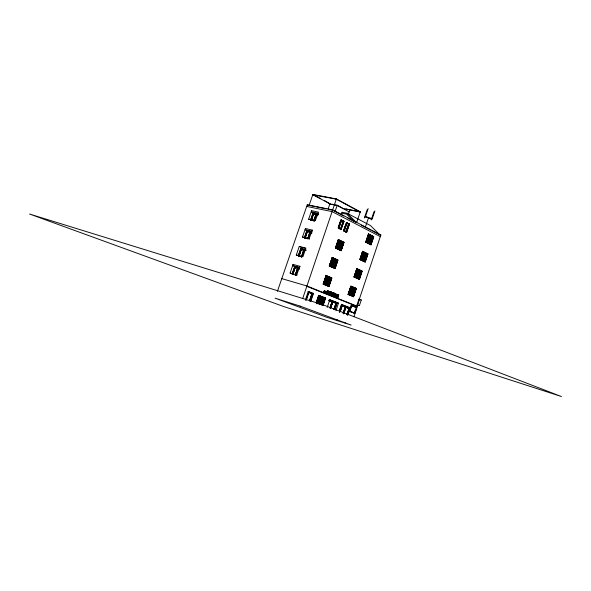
<?xml version="1.0" encoding="UTF-8"?>
<svg xmlns="http://www.w3.org/2000/svg" width="591" height="591" viewBox="0 0 591 591"><rect width="100%" height="100%" fill="white"/><g stroke="black" fill="none" stroke-linecap="round" stroke-linejoin="round"><path stroke-width="0.89" d="M326.232 276.027L323.543 283.946L328.84 286.14L331.507 278.28L326.01 276.115M332.378 257.971L329.689 265.861L334.934 268.181L337.594 260.35L332.149 258.06M343.29 242.517L338.495 239.983L343.659 242.487L341.066 250.451L335.71 247.932L338.207 239.769M325.575 291.555C323.794 295.241 327.148 289.546 325.486 293.047M329.601 292.9L329.128 294.311L329.593 294.133M355.627 288.733L350.832 286.694M356.942 269.149L354.371 276.78L359.262 278.945L361.81 271.372L356.72 269.237M332.696 294.517L332.718 294.968A0.798 0.517 -73.8 0 1 332.371 295.463L332.149 295.522M367.077 254.418L364.987 253.406L362.756 260.025L364.95 261.045L367.484 254.167L362.8 251.759L367.624 254.093L365.083 261.643L360.244 259.353L362.8 251.759M331.64 295.19L332.319 295.153L332.386 294.51M332.482 294.791L332.327 294.377M370.793 244.238L373.409 236.88L368.415 234.524M332.031 293.557L332.172 292.973M324.008 291.614C323.558 292.907 324.178 291.134 324.112 292.279M325.05 291.984C324.555 293.505 324.865 290.898 324.341 292.597M324.156 292.102L324.644 291.2L325.043 291.814M332.689 294.724L332.637 294.939A0.798 0.517 -73.8 0 1 332.297 295.441M333.213 293.07L333.029 292.604M331.595 295.522L331.396 295.049M337.727 297.945L338.739 294.953L337.889 297.436M335.851 296.519L336.582 294.089L335.644 297.103L336.892 294.207L336.375 295.722M335.88 297.199L335.961 296.697M333.435 295.382C334.181 293.616 332.511 296.217 333.76 295.995M350.855 295.131L353.344 287.736M356.72 277.696L359.202 270.331M362.564 260.328L365.009 253.029M368.392 243.034L370.853 235.72M357.008 277.415L359.151 270.737L361.36 271.72L359.129 278.354L356.942 277.393M352.849 293.092L352.214 295.293L352.945 293.129M353.691 290.905L352.982 293.01M353.736 290.787L354.46 288.622M357.976 277.851L358.7 275.694L358.072 277.888M360.207 271.21L359.579 273.404L360.303 271.247M364.625 258.407L363.901 260.557M364.603 258.26L365.371 256.206M371.148 238.801L371.931 236.695M352.953 292.996L353.625 290.875M353.699 290.779L354.393 288.593M359.476 273.493L358.803 275.605L359.542 273.522M363.871 260.55L364.558 258.378M364.632 258.282L365.304 256.169M369.678 243.285L371.865 236.666M347.013 314.338L349.03 308.568L347.08 314.36M353.241 296.128L355.716 288.763M359.084 278.76L361.552 271.417M370.697 244.216L373.15 236.932M347.124 314.84L349.451 307.926L350.02 308.096L341.834 304.89M353.388 296.446L356.026 288.607M359.225 279.078L361.855 271.262L356.853 268.986M367.661 253.99L365.046 261.776L360.074 259.427L362.527 251.544M370.845 244.534L373.453 236.784L368.548 234.265M347.264 314.885L349.591 307.97M350.914 286.155L356.233 288.423L353.529 296.771L356.329 288.452L351.01 286.177L348.092 294.532L353.529 296.771M356.801 268.691L362.069 271.084L359.372 279.395L362.157 271.114L356.89 268.713L353.987 277.031L359.372 279.395M368.503 233.962L373.66 236.614L370.985 244.859L373.756 236.636L368.592 233.984L365.711 242.244L370.985 244.859M347.412 314.929L349.739 308.014M365.194 262.094L367.964 253.842L362.66 251.293L359.86 259.604L365.098 262.072L367.964 253.842M347.693 315.018L350.086 307.734M348.121 314.523L351.143 305.444L356.661 307.601L354.755 313.289L349.222 311.161L354.755 313.289M349.717 311.317L351.638 305.591M351.66 305.695L349.732 311.235L354.733 313.186L356.587 307.66L351.143 305.444M354.26 313.134L355.619 309.078M357.91 302.282L358.707 299.91M353.95 316.673L357.326 306.603L356.986 306.131L380.848 235.026L332.718 209.901L307.268 204.759L277.401 291.356M359.417 305.532L361.271 300.006L358.966 299.12L359.461 299.26L357.607 304.801L357.112 304.653L359.417 305.532L358.922 305.384M330.192 307.091L331.337 303.722M330.051 307.985L332.334 301.233M330.125 308L332.179 301.927L328.722 300.575M330.192 308.022L332.253 301.949L328.869 300.62M334.1 296.49L334.041 296.113M334.558 295.086L334.447 294.695M330.687 307.254L332.149 302.917M330.753 307.276L332.223 302.939M330.532 308.17L332.962 301.469L330.679 308.214M364.411 217.939L367.166 209.775M333.819 309.433L335.932 303.412L333.893 309.455M365.378 216.816L368.156 208.586M334.085 309.551L336.353 302.843L336.922 303.02L329.335 300.036M334.225 309.595L336.493 302.887M334.373 309.64L336.634 302.932L329.194 299.992M334.654 309.728L336.988 302.695L338.48 303.139L335.895 310.792M334.949 309.654L337.276 302.777L329.409 299.667M365.319 227.232L368.518 217.761M339.441 310.26L341.155 305.185M339.441 311.198L341.724 304.424L350.374 307.822L349.806 307.652M339.441 312.137L342.012 304.513L341.435 304.343M339.618 311.93L341.975 304.934M339.766 311.974L342.123 304.978L341.546 304.801M340.084 311.664L342.196 305.857M340.224 311.708L342.123 305.835M371.207 219.948L373.963 211.785M372.123 219.165L374.901 210.935M351.01 286.177L348.092 294.532M356.89 268.713L353.987 277.031M368.592 233.984L365.711 242.244M356.661 268.935L354.201 276.854L359.04 279.026M368.363 234.221L365.918 242.074L370.653 244.489M350.965 286.45L356.114 288.63L353.418 296.32L348.476 294.274L351.054 286.613M366.036 241.882L370.882 244.401L366.088 242L368.636 234.428M343.09 313.282L344.849 308.066M343.231 313.326L345.432 306.323M351.992 287.588L351.327 289.782M355.583 276.81L356.343 274.652L355.679 276.847M357.858 270.153L357.2 272.348L357.828 270.146M362.194 257.277L361.537 259.456L362.261 257.307M363.709 252.793L363.044 254.972L363.672 252.785M368.03 239.961L367.373 242.14L367.994 239.953M369.53 235.499L368.873 237.671M343.511 312.971L345.469 307.15L342.056 305.82M351.298 289.775L351.955 287.573M368.097 239.872L368.74 237.752L368.067 239.843M368.843 237.663L369.501 235.491M343.763 313.082L345.646 307.246L349.03 308.568M343.556 313.939L346.186 306.596L343.844 313.548M340.719 228.392L342.81 222.319M340.63 229.219L343.364 221.145M340.926 228.99L343.452 221.566L341.339 220.539L338.813 227.978L340.926 228.99L340.564 228.909M341.243 229.64L338.355 228.296L341.206 219.926L343.726 221.219L340.881 229.559L344.088 221.293L340.837 219.845M316.481 301.809L318.689 295.33L319.192 295.478L316.384 303.818M340.453 229.175L341.177 229.338L343.859 221.448L341.458 220.273M316.687 301.469L318.675 295.633L319.17 295.781L316.613 303.294M316.244 303.183L318.941 295.404L320.477 295.995L317.759 303.737M316.554 302.917L318.904 296.002M328.958 286.613L323.137 284.212L326.173 275.576L331.876 278.006L328.958 286.613L331.787 277.984L326.084 275.546M335.053 268.646L329.29 266.12L332.319 257.513L337.963 260.084L335.053 268.646L337.867 260.062L332.223 257.491M335.415 248.094L338.436 239.525L335.415 248.094L341.125 250.761L344.021 242.229L338.34 239.503M326.173 275.576L323.137 284.212M332.319 257.513L329.29 266.12M332.09 257.75L329.327 265.884M335.681 247.695L341.007 250.289L335.821 247.843L338.495 239.983M317.419 303.264L319.812 296.084L320.307 296.231L318.793 295.67M317.382 303.619L319.938 296.121M317.67 303.338L320.226 295.914M317.633 303.693L320.182 296.194M348.313 214.326L349.872 209.753M324.865 283.961L325.626 281.715M325.744 281.626L326.446 279.417L325.671 281.597M326.454 279.292L327.251 277.053M331.071 265.943L331.795 263.682L331.004 265.913M331.876 263.586L332.578 261.392L331.802 263.556M332.659 261.288L333.376 259.035L332.585 261.259M337.912 245.583L338.65 243.418M339.478 241.084L338.761 243.329L339.544 241.113M324.969 283.998L325.73 281.759M326.557 279.329L327.215 277.046M338.015 245.627L338.746 243.462M343.755 230.128L346.296 222.652L349.503 224.085L346.688 232.366L345.964 232.204L348.734 224.122M318.8 303.619L321.253 296.652L321.755 296.8M319.118 303.346L321.378 296.689L322.885 297.251L320.632 303.9M345.772 224.698L343.696 230.8L344.42 230.963L347.087 223.11L346.363 222.955M319.022 303.877L321.519 296.431L323.055 297.014L320.588 304.269M346.688 232.366L343.836 231.037L346.658 222.726L349.503 224.085M319.088 304.254L321.63 296.763M319.214 304.291L321.77 296.505L321.275 296.357M332.238 258.518L334.58 259.575L332.245 266.452L329.955 265.433M347.02 222.807L343.836 231.037M324.053 291.053C325.139 289.767 323.499 294.126 324.887 291.636M328.685 277.223L326.173 284.921L328.773 277.275M334.801 259.227L332.297 266.896L334.883 259.286M340.889 241.305L338.303 248.929M326.335 284.559L328.648 277.644L330.938 278.62M340.771 249.646L338.517 248.582L340.844 241.734L343.186 242.842L340.948 250.126M320.004 304.254L322.597 297.45L321.615 297.066M320.256 303.781L322.509 297.14M320.13 304.291L322.472 297.413M320.256 304.335L322.804 296.933M325.176 291.415L324.88 290.875M328.249 282.661L329.017 280.496L328.352 282.697M335.09 262.507L334.462 264.716L335.193 262.552M339.677 249.114L340.394 246.89L339.744 249.151M341.273 244.652L340.542 246.809M328.241 282.793L327.517 285.047L328.308 282.823M335.924 260.173L335.208 262.419L335.991 260.203M340.512 246.802L341.206 244.615M324.725 292.648L325.538 292.471M321.925 303.006L323.838 297.369L324.341 297.517L321.851 304.949M321.851 303.471L323.824 297.665L324.326 297.82L322.073 304.454M321.6 304.867L324.09 297.443L325.611 298.027L323.159 305.259M325.589 293.092L325.863 293.188M325.848 292.346L325.981 293.232L326.18 292.641M346.008 231.642L348.875 224.351L346.791 223.339M321.726 304.904L324.06 298.041M346.326 232.285L349.141 224.004M349.281 224.24L348.557 224.085L345.898 231.901L346.622 232.064L349.281 224.24L346.91 223.073M326.151 292.08L326.55 291.718L325.907 291.459M334.698 267.538L337.121 260.705L334.757 259.656L332.452 266.541L334.794 267.56L332.423 266.534L334.728 267.546M328.655 285.948L331.241 278.324M334.75 267.982L337.328 260.395M328.81 286.28L331.558 278.169M334.905 268.314L337.646 260.239L332.282 257.802M343.703 242.384L340.97 250.429L335.644 247.917M322.42 305.562L324.666 298.943M322.546 305.599L325.072 298.152M326.83 292.929L327.2 293.299L328.02 290.89M326.934 292.634L327.192 291.984M327.288 291.71L327.48 291.016M322.701 305.281L325.028 298.425M322.826 305.318L325.36 297.945M323.07 304.845L325.323 298.226M327.599 293.358C326.912 295.182 327.392 290.676 328.766 292.619L328.234 294.037M326.764 293.247L327.384 290.639L328.751 291.208C329.815 292.486 327.473 292.671 328.101 290.942M327.769 292.213L327.192 293.808M327.835 292.538L328.411 292.981L327.872 292.545M327.562 293.343L328.035 293.845M328.241 293.358L327.702 292.929L328.337 293.18M328.197 293.594L327.842 294.119L328.271 294.052M328.286 293.926L328.766 292.619M329.283 292.464L328.869 293.808M329.519 292.56L330.133 291.496L329.689 293.83M329.512 293.897L329.785 292.973M330.288 292.323L330.495 291.718L331.581 292.161L331.344 292.737M330.206 292.7C330.125 294.215 329.763 293.971 330.051 294.466L329.867 294.902L330.266 294.554M330.17 292.693C331.241 293.047 329.697 292.117 330.82 292.213M330.362 292.545L330.591 292.035C331.846 292.146 330.96 293.365 331.034 292.301M330.435 294.074L330.716 294.739M331.219 293.114L330.805 294.222L331.219 293.114L330.775 292.937L331.182 292.877M327.192 307.453L329.815 299.711L338.48 303.139M347.781 218.086L356.595 222.681L360.281 211.814L336.39 198.916L312.875 194.461L309.1 205.395M336.39 198.916L302.755 298.366M335.053 211.571L337.129 205.491L330.775 204.242L312.779 194.735L336.294 199.197L360.185 212.088L343.268 208.446M305.348 300.08L308.295 291.444L308.908 291.629L305.961 300.265M306.374 299.94L309.034 292.146L313.067 293.734L310.423 301.491M309.396 300.679L311.457 294.628M309.699 300.767L312.055 293.853M310.002 300.863L312.358 293.941L308.561 292.471M310.12 301.395L312.765 293.646L308.125 291.873M310.836 301.159L313.474 293.439L308.295 291.444M341.096 214.851L341.997 212.213L347.176 213.262L370.431 225.54L379.843 234.812L380.848 235.026M338.274 227.38L340.268 221.522M340.372 221.736L338.222 228.06L338.946 228.215L341.635 220.31L340.911 220.155M338.399 228.096L341.088 220.192M341.568 220L338.355 228.296M335.732 294.577L334.971 296.837L335.673 293.72A125.536 90.977 -73.9 0 1 334.824 296.239M304.757 236.548L306.766 230.704L311.959 231.96M298.418 255.305L300.723 248.604L305.68 249.853M310.415 220.406L312.994 212.93L318.209 214.09M292.028 274.143L294.628 266.578L299.563 267.93M304.446 238.018L306.98 230.808M298.396 255.947L300.945 248.7L305.902 249.956M310.637 220.509L313.208 213.033M292.25 274.239L294.909 266.504L292.9 265.662L293.077 264.413L290.107 273.049L290.55 273.227M298.499 256.073L301.469 247.422L299.268 246.425L296.305 255.024L302.526 256.723M304.609 238.291L307.224 230.689L305.259 229.759L305.436 228.51L302.489 237.072L309.558 238.867L302.489 237.072M310.74 220.458L313.348 212.893L311.398 211.91L311.575 210.669L308.642 219.195L314.907 220.679M298.618 256.043L301.166 248.796L300.723 248.604M304.771 238.173L307.157 231.229M310.903 220.317L313.422 213.144L312.994 212.93M292.663 273.611L294.916 267.043L299.482 268.299M298.728 256.095L301.122 249.121M304.882 238.225L306.973 232.152M311.006 220.369L313.385 213.454M292.885 273.699L295.027 267.095M298.839 256.139L301.233 249.173L300.797 248.974L306.145 250.325M305.178 237.774L307.194 231.916L309.765 232.514M311.413 219.556L313.496 213.506L313.06 213.292L317.566 214.238M298.898 256.568L301.159 249.816L303.826 250.518L301.802 256.42M305.288 237.826L307.246 231.938M311.472 219.992L313.422 214.127L316.008 214.666L314.109 220.576M292.789 274.579L295.057 267.804L297.605 268.506L295.337 275.303L297.724 267.804L295.175 275.214M298.95 256.59L301.159 249.816M311.523 220.015L313.422 214.127M292.848 274.601L295.057 267.804M301.299 257.144L303.833 249.764L301.403 257.196M307.593 238.823L309.994 231.857M313.74 220.908L316.126 213.964L313.851 220.96M307.859 238.439L309.824 232.536M308.059 238.454L310.024 232.544L311.804 232.972L310.024 232.544M314.257 220.554L316.274 214.696L318.061 215.087M295.53 275.34L297.857 268.558L299.681 269.075M302.053 256.472L304.306 249.904L302.164 256.516M308.118 238.476L310.467 231.997M314.22 221.041L316.606 214.097L314.323 221.093M295.64 275.384L298.307 267.996M308.074 238.963L310.172 232.869M295.759 275.406L298.027 268.816M309.115 238.661L312.299 230.135L311.9 231.288L305.259 229.759M290.107 273.049L297.118 275.096L296.667 274.911L299.881 266.305L299.482 267.464L292.9 265.662M329.808 204.05L328.027 209.258L332.556 210.145M330.775 204.242L324.607 200.667M333.76 294.407L334.1 293.424L334.07 294.532M333.213 296.121L333.073 295.434A129.289 94.235 -73.9 0 0 333.893 292.996L333.967 293.018M333.147 295.456L332.873 295.995M334.735 296.741L334.905 296.261M337.491 297.849L337.579 297.354A124.996 90.201 -73.9 0 0 338.429 294.835L338.503 294.857A125.011 90.201 -73.9 0 1 337.66 297.376M329.239 293.535L329.49 292.855M323.971 291.599L324.208 291.104M324.075 291.984L324.23 291.57M332.401 293.106L332.349 293.572M329.276 293.542L328.685 294.377L328.906 293.816M324.821 290.787L324.503 291.171M332.098 292.951L332.644 292.575M360.244 259.353L364.81 261.429M325.759 291.304L325.493 291.378M336.929 295.293L337.912 294.584L337.158 295.434M337.232 295.456L336.648 295.825L336.936 297.672L336.345 295.759L337.01 295.315M332.386 292.996L332.792 292.885M325.471 291.732L325.53 291.393M331.521 295.5L332.076 295.589M332.711 292.53L333.102 292.626M331.736 204.154L333.479 204.493M335.215 204.833L336.959 205.173M345.957 208.978L360.281 211.814M310.002 205.579L314.515 206.495M316.318 206.857L326.239 208.867M364.728 216.993L372.337 218.537M341.679 213.152L346.688 214.171L353.691 221.189M306.692 206.429L332.135 211.622L380.308 236.636M311.575 210.669L318.468 212.162L315.306 220.642L308.642 219.195M311.398 211.91L318.076 213.307M313.348 212.893L318.35 213.942M314.257 213.321L318.423 214.193M313.282 213.395L317.906 214.37M314.397 213.698L317.094 214.267M313.481 214.149L316.119 214.725M343.135 221.3L343.859 221.448M370.542 236.031L368.489 234.974M373.261 236.74L368.614 234.28M372.869 237.198L370.801 236.134L368.577 242.738L370.749 243.802L373.276 236.954L368.511 234.546M367.595 237.102L369.855 238.18M367.728 237.235L369.84 238.306M370.106 238.284L372.182 239.34M370.069 238.402L372.175 239.466M371.214 238.838L370.476 241.032M367.018 239.325L369.146 240.389M366.981 239.444L369.102 240.507M332.718 292.863L333.191 293.033M369.368 240.485L371.444 241.534M369.36 240.611L371.436 241.66M370.431 241.15L369.715 243.293M366.324 241.608L368.319 242.635M305.436 228.51L312.299 230.135M307.224 230.689L311.376 231.65M308.029 231.103L311.346 231.871M311.656 232.241L306.832 231.074L307.268 231.28M338.414 240.559L340.667 241.653L338.34 248.501L335.983 247.407M340.97 241.372L338.311 248.892M344.021 242.229L341.125 250.761M343.511 242.34L338.399 239.813M337.594 242.775L339.855 243.854M337.579 242.901L339.84 243.987M340.157 243.972L342.403 245.051M340.084 244.083L342.359 245.169M336.848 245.073L339.079 246.137M362.66 251.293L359.86 259.604M336.774 245.184L339.035 246.262M339.345 246.248L341.598 247.319M339.337 246.373L341.583 247.444M362.719 252.305L364.728 253.303M367.476 253.945L362.711 251.589M361.884 254.566L364.026 255.585M364.034 255.46L361.928 254.448M364.322 255.563L366.42 256.575M364.255 255.674L366.346 256.679M361.212 256.671L363.325 257.676M361.138 256.782L363.28 257.794M363.554 257.765L365.681 258.777M363.539 257.89L365.607 258.888M360.473 258.954L362.497 259.929M359.882 259.383L364.861 261.724M299.268 246.425L305.879 248.087L302.91 256.745L296.305 255.024M301.469 247.422L305.606 248.456M301.018 249.07L305.599 250.229M337.454 260.195L332.349 257.816M337.232 260.372L332.245 258.09M331.477 260.757L333.76 261.791M331.433 260.882L333.752 261.916M334.063 261.902L336.331 262.921M333.989 262.012L336.257 263.039M330.694 263.054L333.014 264.088M330.65 263.18L332.94 264.199M361.67 271.217L356.912 269.001M358.892 270.634L356.794 269.681M361.456 271.395L356.809 269.26M333.258 264.184L335.525 265.196M333.243 264.317L335.518 265.329M356.063 271.838L358.227 272.813M358.153 272.916L356.026 271.963M358.456 272.902L360.562 273.98L358.449 273.027M334.654 267.959L329.652 265.728M334.713 268.27L329.519 265.935M355.317 274.061L357.481 275.029M355.309 274.194L357.407 275.14M357.71 275.118L359.86 276.071M357.703 275.243L359.793 276.182M354.607 276.366L356.654 277.29M358.988 278.73L354.319 276.647M293.077 264.413L299.881 266.305M294.909 266.504L299.016 267.634M294.85 266.667L299.186 267.893M299.371 268.255L294.695 266.955L295.145 267.139M325.951 275.805L323.425 284.042L328.618 286.221M326.166 276.588L328.47 277.571L326.121 284.478L323.809 283.517M331.374 278.117L326.143 275.857M325.338 278.819L327.673 279.802M325.294 278.937L327.636 279.92M327.916 279.89L330.206 280.858M327.872 280.016L330.17 280.984M350.781 286.399L348.121 294.296M350.98 287.152L353.034 288.039M324.548 281.124L326.889 282.099M324.511 281.25L326.823 282.217M327.133 282.195L329.431 283.155M327.096 282.321L329.423 283.288M350.182 289.302L352.332 290.211M350.145 289.42L352.325 290.344M352.628 290.321L354.733 291.215M352.554 290.432L354.726 291.341M326.395 284.574L328.596 285.505M349.429 291.533L351.586 292.442M349.392 291.659L351.579 292.567M351.881 292.545L353.987 293.431M351.808 292.656L353.979 293.557M348.624 293.823L350.788 294.717M353.189 295.699L351.047 294.813L353.388 288.164L355.523 289.073L353.366 296.165L348.431 294.133M353.196 296.394L348.306 294.348M360.769 299.866L361.271 300.006M331.581 292.161L330.458 291.71M281.789 278.627L306.729 285.926L356.986 306.131M336.648 295.825L336.87 296.372M336.345 295.751L336.611 296.438M312.868 293.254L313.474 293.439M312.159 293.461L312.765 293.646M319.975 295.84L320.477 295.995M322.553 296.859L323.055 297.014M311.752 293.764L312.358 293.941M319.029 296.047L319.768 296.357M322.383 297.103L322.885 297.251M325.109 297.871L325.611 298.027M356.166 307.453L356.661 307.601M324.947 298.115L325.449 298.263L323.949 297.709M324.186 298.078L324.902 298.389M332.585 302.097L335.932 303.412M336.301 319.568L336.87 319.753M336.538 319.657L337.106 319.842M344.509 322.62L345.307 322.893M334.912 293.417L334.809 293.727M345.646 307.246L348.956 308.546M334.122 296.135L333.42 295.862M333.132 296.098L333.546 296.254M331.196 300.427L332.77 301.048M333.996 294.51L334.528 294.717M333.583 294.687L333.981 294.835M334.462 293.239L334.986 293.439M306.862 286.34L357.326 306.603M330.399 294.059L330.842 294.237M325.811 292.331L326.372 291.814L325.582 291.777L326.431 292.065M330.236 294.547L330.753 294.746M357.252 304.129L357.54 304.601L357.149 304.446M333.472 296.231L333.989 296.431M358.9 299.223L359.291 299.386M323.499 283.813L328.781 285.985L331.366 278.361L326.106 276.137M334.536 293.262L333.893 292.996M333.908 294.813L334.395 295.005M334.403 293.55L334.89 293.749M294.628 266.578L295.072 266.763M350.928 286.716L355.841 288.792M335.777 247.718L340.822 250.096L343.386 242.539L338.362 240.109M360.192 259.227L364.898 261.451L367.358 254.137L362.667 251.869M332.896 292.907L333.294 293.092M306.766 230.704L307.194 230.911M344.287 230.726L346.37 231.724M338.761 228.178L341.177 229.338M344.243 230.918L346.622 232.064M307.268 204.759L308.849 205.565M334.159 210.98L343.777 215.996M361.352 225.164L370.963 230.18M372.581 231.022L379.843 234.812M312.875 194.461L320.699 198.598M337.217 205.225L342.514 208.039M337.129 205.491L349.148 211.881M365.593 216.188L371.421 219.32M347.176 213.262L356.595 222.681M332.334 293.697L332.74 294.34M332.275 294.185L331.987 293.727M332.585 294.126L332.777 294.54M332.135 293.949L331.95 293.535M329.453 291.695L329.593 292.301L329.49 291.71M353.248 287.706L350.928 295.168L353.248 287.706M359.106 270.301L356.794 277.74L359.106 270.301M370.756 235.698L368.459 243.093L370.756 235.698M366.036 253.901L365.408 256.088L366.065 253.908M350.47 292.102L349.806 294.303L350.433 292.094M351.217 289.871L350.574 292.013L351.187 289.863M357.09 272.436L356.447 274.564L357.06 272.429M362.94 255.061L362.305 257.188L362.911 255.053M337.904 245.716L337.188 247.969L337.867 245.708M329.785 278.125L329.135 280.4L329.785 278.125M334.314 264.798L333.656 267.066L334.314 264.798M341.967 242.266L341.317 244.526L341.967 242.266M330.177 291.895L329.963 292.619L330.177 291.895M322.767 304.683L29.55 214.031L283.828 306.596L561.45 396.539L322.767 304.683M300.11 306.101L275.059 298.152L326.387 317.138L351.128 325.072L300.11 306.101"/></g></svg>
